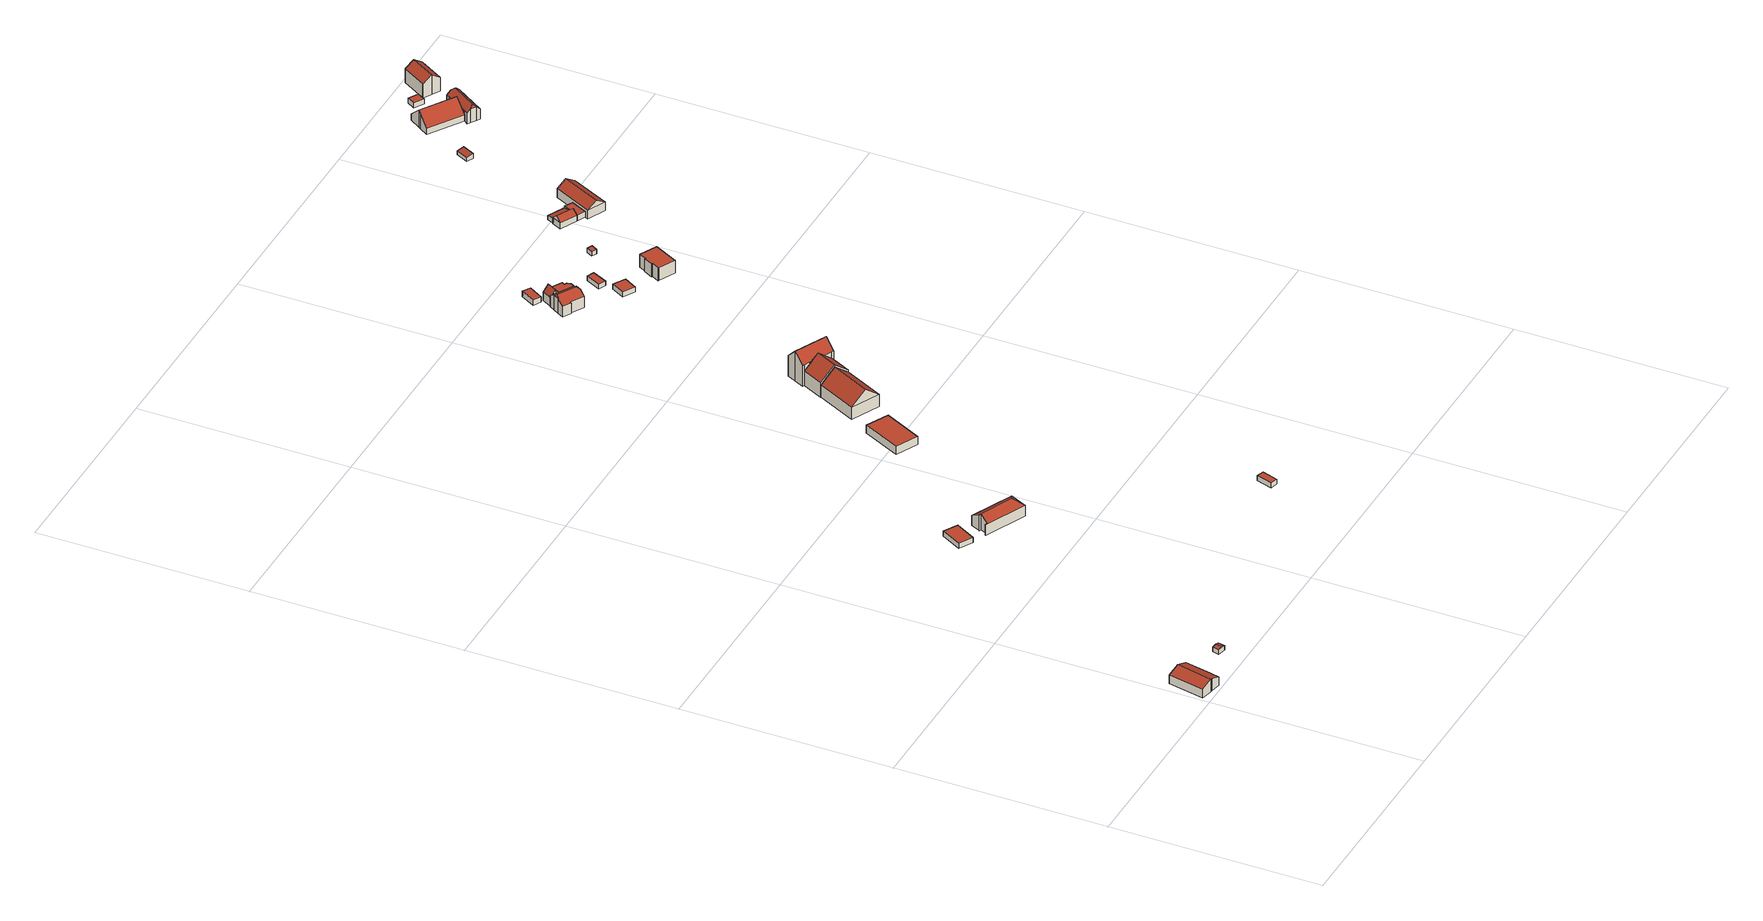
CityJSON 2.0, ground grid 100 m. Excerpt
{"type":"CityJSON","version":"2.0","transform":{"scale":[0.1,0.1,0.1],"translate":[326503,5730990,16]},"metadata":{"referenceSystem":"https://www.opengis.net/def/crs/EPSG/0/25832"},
"CityObjects":{
"building1":{"type":"Building","attributes":{"Geometrietyp2DReferenz":"3000","Gemeindeschluessel":"05170048","function":"31001_2720","roofType":"3100","measuredHeight":6.51},"address":[{"country":"Germany","locality":"Wesel","thoroughfareNumber":"25","thoroughfareName":"Bergen"}],"geometry":[{"type":"Solid","lod":"2","boundaries":[[[[0,1,2,3]],[[4,5,1,0]],[[6,7,5,4]],[[8,9,7,6]],[[10,11,9,8]],[[12,13,11,10]],[[14,15,13,12]],[[16,17,15,14]],[[3,2,17,16]],[[4,0,3,6]],[[16,14,12,10,8,6,3]],[[1,5,7,9,11,13,15,17,2]]]],"semantics":{"surfaces":[{"type":"WallSurface"},{"type":"RoofSurface"},{"type":"GroundSurface"}],"values":[[0,0,0,0,0,0,0,0,0,1,1,2]]}}]},
"building2":{"type":"Building","attributes":{"Geometrietyp2DReferenz":"3000","Gemeindeschluessel":"05170048","function":"31001_2720","roofType":"3100","measuredHeight":2.85},"address":[{"country":"Germany","locality":"Wesel","thoroughfareNumber":"25","thoroughfareName":"Bergen"}],"geometry":[{"type":"Solid","lod":"2","boundaries":[[[[18,19,20,21]],[[22,23,19,18]],[[24,25,23,22]],[[21,20,25,24]],[[18,26,22]],[[24,27,21]],[[21,27,26,18]],[[22,26,27,24]],[[19,23,25,20]]]],"semantics":{"surfaces":[{"type":"WallSurface"},{"type":"RoofSurface"},{"type":"GroundSurface"}],"values":[[0,0,0,0,0,0,1,1,2]]}}]},
"building3":{"type":"Building","attributes":{"Geometrietyp2DReferenz":"3000","Gemeindeschluessel":"05170048","function":"31001_2723","roofType":"1000","measuredHeight":2.54},"address":[{"country":"Germany","locality":"Wesel","thoroughfareNumber":"24","thoroughfareName":"Bergen"}],"geometry":[{"type":"Solid","lod":"2","boundaries":[[[[28,29,30,31]],[[32,33,29,28]],[[34,35,33,32]],[[31,30,35,34]],[[32,28,31,34]],[[29,33,35,30]]]],"semantics":{"surfaces":[{"type":"WallSurface"},{"type":"RoofSurface"},{"type":"GroundSurface"}],"values":[[0,0,0,0,1,2]]}}]},
"building4":{"type":"Building","attributes":{"Geometrietyp2DReferenz":"3000","Gemeindeschluessel":"05170048","function":"31001_1010","roofType":"5000","measuredHeight":8.09},"address":[{"country":"Germany","locality":"Wesel","thoroughfareNumber":"24","thoroughfareName":"Bergen"}],"geometry":[{"type":"Solid","lod":"2","boundaries":[[[[36,37,38,39]],[[40,41,37,36]],[[42,43,41,40]],[[44,45,43,42]],[[46,47,45,44]],[[48,49,47,46]],[[50,51,49,48]],[[52,53,51,50]],[[39,38,53,52]],[[46,44,42,40,36,39,52,54]],[[52,50,54]],[[50,48,46,54]],[[37,41,43,45,47,49,51,53,38]]]],"semantics":{"surfaces":[{"type":"WallSurface"},{"type":"RoofSurface"},{"type":"GroundSurface"}],"values":[[0,0,0,0,0,0,0,0,0,1,1,1,2]]}}]},
"building5":{"type":"Building","attributes":{"Geometrietyp2DReferenz":"3000","Gemeindeschluessel":"05170048","function":"51009_1610","roofType":"1000","measuredHeight":2.47},"geometry":[{"type":"Solid","lod":"2","boundaries":[[[[55,56,57,58]],[[59,60,56,55]],[[61,62,60,59]],[[58,57,62,61]],[[59,55,58,61]],[[56,60,62,57]]]],"semantics":{"surfaces":[{"type":"WallSurface"},{"type":"RoofSurface"},{"type":"GroundSurface"}],"values":[[0,0,0,0,1,2]]}}]},
"building6":{"type":"Building","attributes":{"Geometrietyp2DReferenz":"3000","Gemeindeschluessel":"05170048","function":"31001_2720","roofType":"1000","measuredHeight":4.17},"address":[{"country":"Germany","locality":"Wesel","thoroughfareNumber":"23","thoroughfareName":"Bergen"}],"geometry":[{"type":"Solid","lod":"2","boundaries":[[[[63,64,65,66]],[[67,68,64,63]],[[69,70,68,67]],[[66,65,70,69]],[[67,63,66,69]],[[64,68,70,65]]]],"semantics":{"surfaces":[{"type":"WallSurface"},{"type":"RoofSurface"},{"type":"GroundSurface"}],"values":[[0,0,0,0,1,2]]}}]},
"building7":{"type":"Building","attributes":{"name":"Schmied Hollandshof","Geometrietyp2DReferenz":"3000","Gemeindeschluessel":"05170048","function":"31001_2720","roofType":"3100","measuredHeight":12.24},"address":[{"country":"Germany","locality":"Wesel","thoroughfareNumber":"23","thoroughfareName":"Bergen"}],"geometry":[{"type":"Solid","lod":"2","boundaries":[[[[71,72,73,74]],[[75,76,72,71]],[[77,78,76,75]],[[74,73,78,77]],[[71,79,75]],[[77,80,74]],[[74,80,79,71]],[[75,79,80,77]],[[72,76,78,73]]]],"semantics":{"surfaces":[{"type":"WallSurface"},{"type":"RoofSurface"},{"type":"GroundSurface"}],"values":[[0,0,0,0,0,0,1,1,2]]}}]},
"building8":{"type":"Building","attributes":{"Gemeindeschluessel":"05170048","Geometrietyp2DReferenz":"3000","function":"31001_1210"},"address":[{"country":"Germany","locality":"Wesel","thoroughfareNumber":"23","thoroughfareName":"Bergen"}],"children":["building8-1","building8-2"]},
"building8-1":{"type":"BuildingPart","attributes":{"roofType":"3100","measuredHeight":15.51},"parents":["building8"],"geometry":[{"type":"MultiSurface","lod":"2","boundaries":[[[81,82,83,84]],[[85,86,82,81]],[[87,88,86,85]],[[89,90,88,87]],[[91,92,90,89]],[[93,94,92,91]],[[95,96,94,93]],[[81,84,95,93,91,85]],[[89,87,85,91]],[[83,82,86,88,90,92,94,96]],[[95,97,98]],[[99,84,100]],[[101,99,100,83,102]],[[98,97,101,102,96]]],"semantics":{"surfaces":[{"type":"WallSurface"},{"type":"RoofSurface"},{"type":"GroundSurface"},{"type":"ClosureSurface"}],"values":[0,0,0,0,0,0,0,1,1,2,0,0,3,3]}}]},
"building8-2":{"type":"BuildingPart","attributes":{"roofType":"3100","measuredHeight":13.34},"parents":["building8"],"geometry":[{"type":"MultiSurface","lod":"2","boundaries":[[[103,104,105,106]],[[100,83,104,103]],[[107,108,96,98]],[[106,105,108,107]],[[100,103,106,109]],[[107,98,109,106]],[[104,83,102,96,108,105]],[[109,101,99]],[[99,101,102,83,100]],[[109,97,101]],[[101,97,98,96,102]]],"semantics":{"surfaces":[{"type":"WallSurface"},{"type":"RoofSurface"},{"type":"GroundSurface"},{"type":"ClosureSurface"}],"values":[0,0,0,0,1,1,2,0,3,0,3]}}]},
"building9":{"type":"Building","attributes":{"Gemeindeschluessel":"05170048","Geometrietyp2DReferenz":"3000","function":"31001_1010"},"address":[{"country":"Germany","locality":"Wesel","thoroughfareNumber":"22","thoroughfareName":"Bergen"}],"children":["building9-1","building9-2"]},
"building9-1":{"type":"BuildingPart","attributes":{"roofType":"3300","measuredHeight":8.57},"parents":["building9"],"geometry":[{"type":"MultiSurface","lod":"2","boundaries":[[[110,111,112,113]],[[114,115,111,110]],[[116,117,115,114]],[[118,119,117,116]],[[120,121,119,118]],[[122,123,121,120]],[[124,125,126]],[[127,128,125,124]],[[129,130,128,127]],[[131,132,130,129]],[[133,134,132,131]],[[135,136,134,133]],[[113,112,136,135]],[[137,131,129,127,124,126,122,120,118,138]],[[118,116,138]],[[138,116,114,110,113,135,133,137]],[[133,131,137]],[[111,115,117,119,121,123,125,128,130,132,134,136,112]],[[139,126,140]],[[122,141,142]],[[142,141,143,144,123]],[[143,139,140,125,144]]],"semantics":{"surfaces":[{"type":"WallSurface"},{"type":"RoofSurface"},{"type":"GroundSurface"},{"type":"ClosureSurface"}],"values":[0,0,0,0,0,0,0,0,0,0,0,0,0,1,1,1,1,2,0,0,3,3]}}]},
"building9-2":{"type":"BuildingPart","attributes":{"roofType":"3100","measuredHeight":7.52},"parents":["building9"],"geometry":[{"type":"MultiSurface","lod":"2","boundaries":[[[145,146,123,142]],[[147,148,146,145]],[[149,150,148,147]],[[151,152,150,149]],[[140,125,152,151]],[[145,142,153,147]],[[140,151,149,147,153]],[[123,146,148,150,152,125,144]],[[153,141,143]],[[143,141,142,123,144]],[[153,143,139]],[[125,140,139,143,144]]],"semantics":{"surfaces":[{"type":"WallSurface"},{"type":"RoofSurface"},{"type":"GroundSurface"},{"type":"ClosureSurface"}],"values":[0,0,0,0,0,1,1,2,0,3,0,3]}}]},
"building10":{"type":"Building","attributes":{"Geometrietyp2DReferenz":"3000","Gemeindeschluessel":"05170048","function":"31001_2463","roofType":"1000","measuredHeight":2.73},"address":[{"country":"Germany","locality":"Wesel","thoroughfareNumber":"22","thoroughfareName":"Bergen"}],"geometry":[{"type":"Solid","lod":"2","boundaries":[[[[154,155,156,157]],[[158,159,155,154]],[[160,161,159,158]],[[157,156,161,160]],[[158,154,157,160]],[[155,159,161,156]]]],"semantics":{"surfaces":[{"type":"WallSurface"},{"type":"RoofSurface"},{"type":"GroundSurface"}],"values":[[0,0,0,0,1,2]]}}]},
"building11":{"type":"Building","attributes":{"Geometrietyp2DReferenz":"3000","Gemeindeschluessel":"05170048","function":"31001_1010","roofType":"1000","measuredHeight":3.83},"address":[{"country":"Germany","locality":"Wesel","thoroughfareNumber":"22","thoroughfareName":"Bergen"}],"geometry":[{"type":"Solid","lod":"2","boundaries":[[[[162,163,164,165]],[[166,167,163,162]],[[168,169,167,166]],[[170,171,169,168]],[[172,173,171,170]],[[174,175,173,172]],[[176,128,175,174]],[[177,125,128,176]],[[178,152,125,177]],[[179,150,152,178]],[[180,181,150,179]],[[165,164,181,180]],[[179,178,177,176,174,172,170,168,166,162,165,180]],[[163,167,169,171,173,175,128,125,152,150,181,164]]]],"semantics":{"surfaces":[{"type":"WallSurface"},{"type":"RoofSurface"},{"type":"GroundSurface"}],"values":[[0,0,0,0,0,0,0,0,0,0,0,0,1,2]]}}]},
"building12":{"type":"Building","attributes":{"Geometrietyp2DReferenz":"3000","Gemeindeschluessel":"05170048","function":"31001_2463","roofType":"1000","measuredHeight":2.57},"address":[{"country":"Germany","locality":"Wesel","thoroughfareNumber":"21","thoroughfareName":"Bergen"}],"geometry":[{"type":"Solid","lod":"2","boundaries":[[[[182,183,184,185]],[[186,187,183,182]],[[188,189,187,186]],[[185,184,189,188]],[[186,182,185,188]],[[183,187,189,184]]]],"semantics":{"surfaces":[{"type":"WallSurface"},{"type":"RoofSurface"},{"type":"GroundSurface"}],"values":[[0,0,0,0,1,2]]}}]},
"building13":{"type":"Building","attributes":{"Geometrietyp2DReferenz":"3000","Gemeindeschluessel":"05170048","function":"31001_2723","roofType":"1000","measuredHeight":2.44},"address":[{"country":"Germany","locality":"Wesel","thoroughfareNumber":"21","thoroughfareName":"Bergen"}],"geometry":[{"type":"Solid","lod":"2","boundaries":[[[[190,191,192,193]],[[194,195,191,190]],[[196,197,195,194]],[[193,192,197,196]],[[194,190,193,196]],[[191,195,197,192]]]],"semantics":{"surfaces":[{"type":"WallSurface"},{"type":"RoofSurface"},{"type":"GroundSurface"}],"values":[[0,0,0,0,1,2]]}}]},
"building14":{"type":"Building","attributes":{"Geometrietyp2DReferenz":"3000","Gemeindeschluessel":"05170048","function":"31001_1010","roofType":"1000","measuredHeight":6.62},"address":[{"country":"Germany","locality":"Wesel","thoroughfareNumber":"21","thoroughfareName":"Bergen"}],"geometry":[{"type":"Solid","lod":"2","boundaries":[[[[198,199,200,201]],[[202,203,199,198]],[[204,205,203,202]],[[206,207,205,204]],[[208,209,207,206]],[[210,211,209,208]],[[212,213,211,210]],[[214,215,213,212]],[[216,217,215,214]],[[218,219,217,216]],[[220,221,219,218]],[[201,200,221,220]],[[218,216,214,212,210,208,206,204,202,198,201,220]],[[199,203,205,207,209,211,213,215,217,219,221,200]]]],"semantics":{"surfaces":[{"type":"WallSurface"},{"type":"RoofSurface"},{"type":"GroundSurface"}],"values":[[0,0,0,0,0,0,0,0,0,0,0,0,1,2]]}}]},
"building15":{"type":"Building","attributes":{"Geometrietyp2DReferenz":"3000","Gemeindeschluessel":"05170048","function":"31001_2724","roofType":"1000","measuredHeight":2.36},"address":[{"country":"Germany","locality":"Wesel","thoroughfareNumber":"21","thoroughfareName":"Bergen"}],"geometry":[{"type":"Solid","lod":"2","boundaries":[[[[222,223,224,225]],[[226,227,223,222]],[[228,229,227,226]],[[225,224,229,228]],[[226,222,225,228]],[[223,227,229,224]]]],"semantics":{"surfaces":[{"type":"WallSurface"},{"type":"RoofSurface"},{"type":"GroundSurface"}],"values":[[0,0,0,0,1,2]]}}]},
"building16":{"type":"Building","attributes":{"Geometrietyp2DReferenz":"3000","Gemeindeschluessel":"05170048","function":"31001_2723","roofType":"3100","measuredHeight":5.11},"address":[{"country":"Germany","locality":"Wesel","thoroughfareNumber":"20","thoroughfareName":"Bergen"}],"geometry":[{"type":"Solid","lod":"2","boundaries":[[[[230,231,232,233]],[[234,235,231,230]],[[236,237,235,234]],[[233,232,237,236]],[[230,238,234]],[[236,239,233]],[[233,239,238,230]],[[234,238,239,236]],[[231,235,237,232]]]],"semantics":{"surfaces":[{"type":"WallSurface"},{"type":"RoofSurface"},{"type":"GroundSurface"}],"values":[[0,0,0,0,0,0,1,1,2]]}}]},
"building17":{"type":"Building","attributes":{"Gemeindeschluessel":"05170048","Geometrietyp2DReferenz":"3000","function":"51009_1610"},"children":["building17-1","building17-2"]},
"building17-1":{"type":"BuildingPart","attributes":{"roofType":"1000","measuredHeight":2.9},"parents":["building17"],"geometry":[{"type":"MultiSurface","lod":"2","boundaries":[[[240,241,242,243]],[[234,244,241,240]],[[243,242,245,246]],[[234,240,243,246]],[[241,244,245,242]],[[234,246,247,248,249,244]],[[245,249,248,247]]],"semantics":{"surfaces":[{"type":"WallSurface"},{"type":"RoofSurface"},{"type":"GroundSurface"},{"type":"ClosureSurface"}],"values":[0,0,0,1,2,0,3]}}]},
"building17-2":{"type":"BuildingPart","attributes":{"roofType":"2100","measuredHeight":2.83},"parents":["building17"],"geometry":[{"type":"Solid","lod":"2","boundaries":[[[[250,251,252,253]],[[247,245,251,250]],[[253,252,249,248]],[[247,250,253,248]],[[251,245,249,252]],[[247,248,249,245]]]],"semantics":{"surfaces":[{"type":"WallSurface"},{"type":"RoofSurface"},{"type":"GroundSurface"},{"type":"ClosureSurface"}],"values":[[0,0,0,1,2,3]]}}]},
"building18":{"type":"Building","attributes":{"Geometrietyp2DReferenz":"3000","Gemeindeschluessel":"05170048","function":"31001_1010","roofType":"3100","measuredHeight":7.5},"address":[{"country":"Germany","locality":"Wesel","thoroughfareNumber":"20","thoroughfareName":"Bergen"}],"geometry":[{"type":"Solid","lod":"2","boundaries":[[[[254,255,256,257]],[[258,259,255,254]],[[260,261,259,258]],[[257,256,261,260]],[[254,262,258]],[[260,263,257]],[[257,263,262,254]],[[258,262,263,260]],[[255,259,261,256]]]],"semantics":{"surfaces":[{"type":"WallSurface"},{"type":"RoofSurface"},{"type":"GroundSurface"}],"values":[[0,0,0,0,0,0,1,1,2]]}}]},
"building19":{"type":"Building","attributes":{"Geometrietyp2DReferenz":"3000","Gemeindeschluessel":"05170048","function":"31001_2720","roofType":"2100","measuredHeight":2.63},"address":[{"country":"Germany","locality":"Wesel","thoroughfareNumber":"19","thoroughfareName":"Bergen"}],"geometry":[{"type":"Solid","lod":"2","boundaries":[[[[264,265,266,267]],[[268,269,265,264]],[[270,271,269,268]],[[267,266,271,270]],[[268,264,267,270]],[[265,269,271,266]]]],"semantics":{"surfaces":[{"type":"WallSurface"},{"type":"RoofSurface"},{"type":"GroundSurface"}],"values":[[0,0,0,0,1,2]]}}]},
"building20":{"type":"Building","attributes":{"Geometrietyp2DReferenz":"3000","Gemeindeschluessel":"05170048","function":"31001_2720","roofType":"3100","measuredHeight":9},"address":[{"country":"Germany","locality":"Wesel","thoroughfareNumber":"19","thoroughfareName":"Bergen"}],"geometry":[{"type":"Solid","lod":"2","boundaries":[[[[272,273,274,275]],[[276,277,273,272]],[[278,279,277,276]],[[280,281,279,278]],[[282,283,281,280]],[[284,285,283,282]],[[275,274,285,284]],[[272,275,284,282,276]],[[280,278,276,282]],[[273,277,279,281,283,285,274]]]],"semantics":{"surfaces":[{"type":"WallSurface"},{"type":"RoofSurface"},{"type":"GroundSurface"}],"values":[[0,0,0,0,0,0,0,1,1,2]]}}]},
"building21":{"type":"Building","attributes":{"name":"Plasterkath","Geometrietyp2DReferenz":"3000","Gemeindeschluessel":"05170048","function":"31001_1210","roofType":"3300","measuredHeight":8.19},"address":[{"country":"Germany","locality":"Wesel","thoroughfareNumber":"19","thoroughfareName":"Bergen"}],"geometry":[{"type":"Solid","lod":"2","boundaries":[[[[286,287,288,289]],[[290,291,287,286]],[[292,293,291,290]],[[294,295,293,292]],[[296,297,295,294]],[[298,299,297,296]],[[300,301,299,298]],[[302,303,301,300]],[[304,305,303,302]],[[289,288,305,304]],[[306,300,298,296,294,292,290,307]],[[290,286,307]],[[307,286,289,304,302,306]],[[302,300,306]],[[287,291,293,295,297,299,301,303,305,288]]]],"semantics":{"surfaces":[{"type":"WallSurface"},{"type":"RoofSurface"},{"type":"GroundSurface"}],"values":[[0,0,0,0,0,0,0,0,0,0,1,1,1,1,2]]}}]},
"building22":{"type":"Building","attributes":{"Geometrietyp2DReferenz":"3000","Gemeindeschluessel":"05170048","function":"31001_2463","roofType":"1000","measuredHeight":2.58},"address":[{"country":"Germany","locality":"Wesel","thoroughfareNumber":"18","thoroughfareName":"Bergen"}],"geometry":[{"type":"Solid","lod":"2","boundaries":[[[[308,309,310,311]],[[312,313,309,308]],[[314,315,313,312]],[[311,310,315,314]],[[312,308,311,314]],[[309,313,315,310]]]],"semantics":{"surfaces":[{"type":"WallSurface"},{"type":"RoofSurface"},{"type":"GroundSurface"}],"values":[[0,0,0,0,1,2]]}}]},
"building23":{"type":"Building","attributes":{"Geometrietyp2DReferenz":"3000","Gemeindeschluessel":"05170048","function":"31001_1010","roofType":"3100","measuredHeight":10.06},"address":[{"country":"Germany","locality":"Wesel","thoroughfareNumber":"18","thoroughfareName":"Bergen"}],"geometry":[{"type":"Solid","lod":"2","boundaries":[[[[316,317,318,319]],[[320,321,317,316]],[[322,323,321,320]],[[324,325,323,322]],[[326,327,325,324]],[[328,329,327,326]],[[330,331,329,328]],[[319,318,331,330]],[[324,322,320,316,319,326]],[[330,328,326,319]],[[317,321,323,325,327,329,331,318]]]],"semantics":{"surfaces":[{"type":"WallSurface"},{"type":"RoofSurface"},{"type":"GroundSurface"}],"values":[[0,0,0,0,0,0,0,0,1,1,2]]}}]}
},
"vertices":[
[2,31,68],[2,31,23],[57,20,23],[57,20,88],[37,204,68],[37,204,23],[93,192,88],[93,192,23],[149,180,68],[149,180,23],[123,53,68],[123,53,23],[122,53,68],[122,53,23],[112,8,68],[112,8,23],[67,18,85],[67,18,23],
[351,95,50],[351,95,27],[358,127,27],[358,127,50],[313,103,50],[313,103,27],[320,135,50],[320,135,27],[332,99,56],[339,131,56],
[597,1522,50],[597,1522,25],[543,1425,25],[543,1425,50],[663,1485,50],[663,1485,25],[608,1388,50],[608,1388,25],
[680,1365,79],[680,1365,24],[679,1362,24],[679,1362,77],[690,1361,79],[690,1361,24],[706,1397,104],[706,1397,24],[697,1401,104],[697,1401,24],[698,1403,105],[698,1403,24],[717,1445,77],[717,1445,24],[917,1355,77],[917,1355,24],[878,1272,77],[878,1272,24],[863,1329,105],
[1543,414,46],[1543,414,21],[1567,490,21],[1567,490,46],[1508,425,46],[1508,425,21],[1532,501,46],[1532,501,21],
[1061,1961,56],[1061,1961,15],[1164,1909,15],[1164,1909,56],[1148,2140,56],[1148,2140,15],[1252,2088,56],[1252,2088,15],
[1351,2176,73],[1351,2176,10],[1442,2363,10],[1442,2363,73],[1216,2240,73],[1216,2240,10],[1307,2427,73],[1307,2427,10],[1284,2208,132],[1375,2395,132],
[1347,2532,115],[1347,2532,9],[1356,2528,9],[1356,2528,115],[1368,2575,164],[1368,2575,9],[1389,2618,115],[1389,2618,9],[1541,2545,115],[1541,2545,9],[1520,2502,164],[1520,2502,9],[1500,2459,115],[1500,2459,9],[1491,2463,115],[1491,2463,9],[1455,2480,115],[1491,2463,83],[1391,2511,115],[1356,2528,83],[1423,2495,115],[1423,2495,9],
[1307,2427,83],[1307,2427,9],[1375,2395,9],[1375,2395,143],[1442,2363,83],[1442,2363,9],[1423,2495,143],
[1386,3627,81],[1386,3627,28],[1388,3631,28],[1388,3631,85],[1347,3648,81],[1347,3648,28],[1363,3677,103],[1363,3677,28],[1378,3704,103],[1378,3704,28],[1392,3728,85],[1392,3728,28],[1394,3727,85],[1394,3727,28],[1438,3702,84],[1438,3702,28],[1438,3702,85],[1489,3674,85],[1489,3674,28],[1492,3672,85],[1492,3672,28],[1478,3647,104],[1478,3647,28],[1463,3621,104],[1463,3621,28],[1449,3596,85],[1449,3596,28],[1460,3640,113],[1378,3686,113],[1429,3707,85],[1438,3702,71],[1403,3722,85],[1394,3727,71],[1416,3715,85],[1416,3715,28],
[1421,3775,71],[1421,3775,28],[1443,3762,103],[1443,3762,28],[1461,3752,78],[1461,3752,28],[1465,3750,71],[1465,3750,28],[1416,3715,103],
[1446,3846,55],[1446,3846,27],[1411,3867,27],[1411,3867,55],[1406,3778,55],[1406,3778,27],[1371,3798,55],[1371,3798,27],
[1516,3721,66],[1516,3721,28],[1524,3735,28],[1524,3735,66],[1527,3716,66],[1527,3716,28],[1532,3698,66],[1532,3698,28],[1523,3682,66],[1523,3682,28],[1505,3677,66],[1505,3677,28],[1495,3683,66],[1495,3683,28],[1489,3674,66],[1438,3702,66],[1465,3750,66],[1461,3752,66],[1469,3766,66],[1469,3766,28],
[1679,3513,52],[1679,3513,26],[1623,3546,26],[1623,3546,52],[1644,3452,52],[1644,3452,26],[1588,3484,52],[1588,3484,26],
[1668,3656,48],[1668,3656,24],[1635,3672,24],[1635,3672,48],[1634,3585,48],[1634,3585,24],[1600,3601,48],[1600,3601,24],
[1757,3395,95],[1757,3395,29],[1757,3396,29],[1757,3396,95],[1754,3397,95],[1754,3397,29],[1773,3432,95],[1773,3432,29],[1768,3434,95],[1768,3434,29],[1790,3477,95],[1790,3477,29],[1794,3474,95],[1794,3474,29],[1812,3510,95],[1812,3510,29],[1815,3509,95],[1815,3509,29],[1814,3509,95],[1814,3509,29],[1893,3469,95],[1893,3469,29],[1835,3356,95],[1835,3356,29],
[1817,3758,49],[1817,3758,26],[1800,3729,26],[1800,3729,49],[1841,3745,49],[1841,3745,26],[1824,3717,49],[1824,3717,26],
[2026,3938,56],[2026,3938,26],[1946,3978,26],[1946,3978,56],[2004,3893,56],[2004,3893,26],[1924,3933,56],[1924,3933,26],[2015,3916,77],[1935,3956,77],
[2044,3873,56],[2044,3873,27],[2081,3950,27],[2081,3950,56],[2004,3893,27],[2042,3969,27],[2042,3969,56],[2042,3969,48],[2026,3938,55],[2026,3938,27],
[1962,4009,48],[1962,4009,27],[1946,3978,27],[1946,3978,55],
[2124,3818,71],[2124,3818,26],[2211,4001,26],[2211,4001,71],[2037,3859,71],[2037,3859,26],[2125,4042,71],[2125,4042,26],[2081,3838,101],[2168,4022,101],
[2260,4542,50],[2260,4542,24],[2228,4558,24],[2228,4558,43],[2231,4483,50],[2231,4483,24],[2199,4499,43],[2199,4499,24],
[2326,4773,105],[2326,4773,28],[2300,4732,28],[2300,4732,60],[2334,4785,118],[2334,4785,28],[2367,4837,60],[2367,4837,28],[2523,4733,60],[2523,4733,28],[2490,4682,118],[2490,4682,28],[2457,4631,60],[2457,4631,28],
[2484,4588,96],[2484,4588,27],[2499,4578,27],[2499,4578,79],[2461,4603,97],[2461,4603,27],[2445,4613,79],[2445,4613,27],[2457,4631,79],[2457,4631,27],[2523,4733,79],[2523,4733,27],[2533,4749,79],[2533,4749,27],[2549,4740,96],[2549,4740,27],[2575,4725,94],[2575,4725,27],[2589,4717,79],[2589,4717,27],[2553,4720,109],[2480,4607,109],
[2496,4837,54],[2496,4837,28],[2519,4876,28],[2519,4876,54],[2450,4864,54],[2450,4864,28],[2473,4902,54],[2473,4902,28],
[2535,4861,97],[2535,4861,27],[2573,4838,27],[2573,4838,128],[2538,4865,97],[2538,4865,27],[2603,4974,97],[2603,4974,27],[2606,4978,97],[2606,4978,27],[2643,4956,128],[2643,4956,27],[2681,4933,97],[2681,4933,27],[2611,4816,97],[2611,4816,27]
]}
